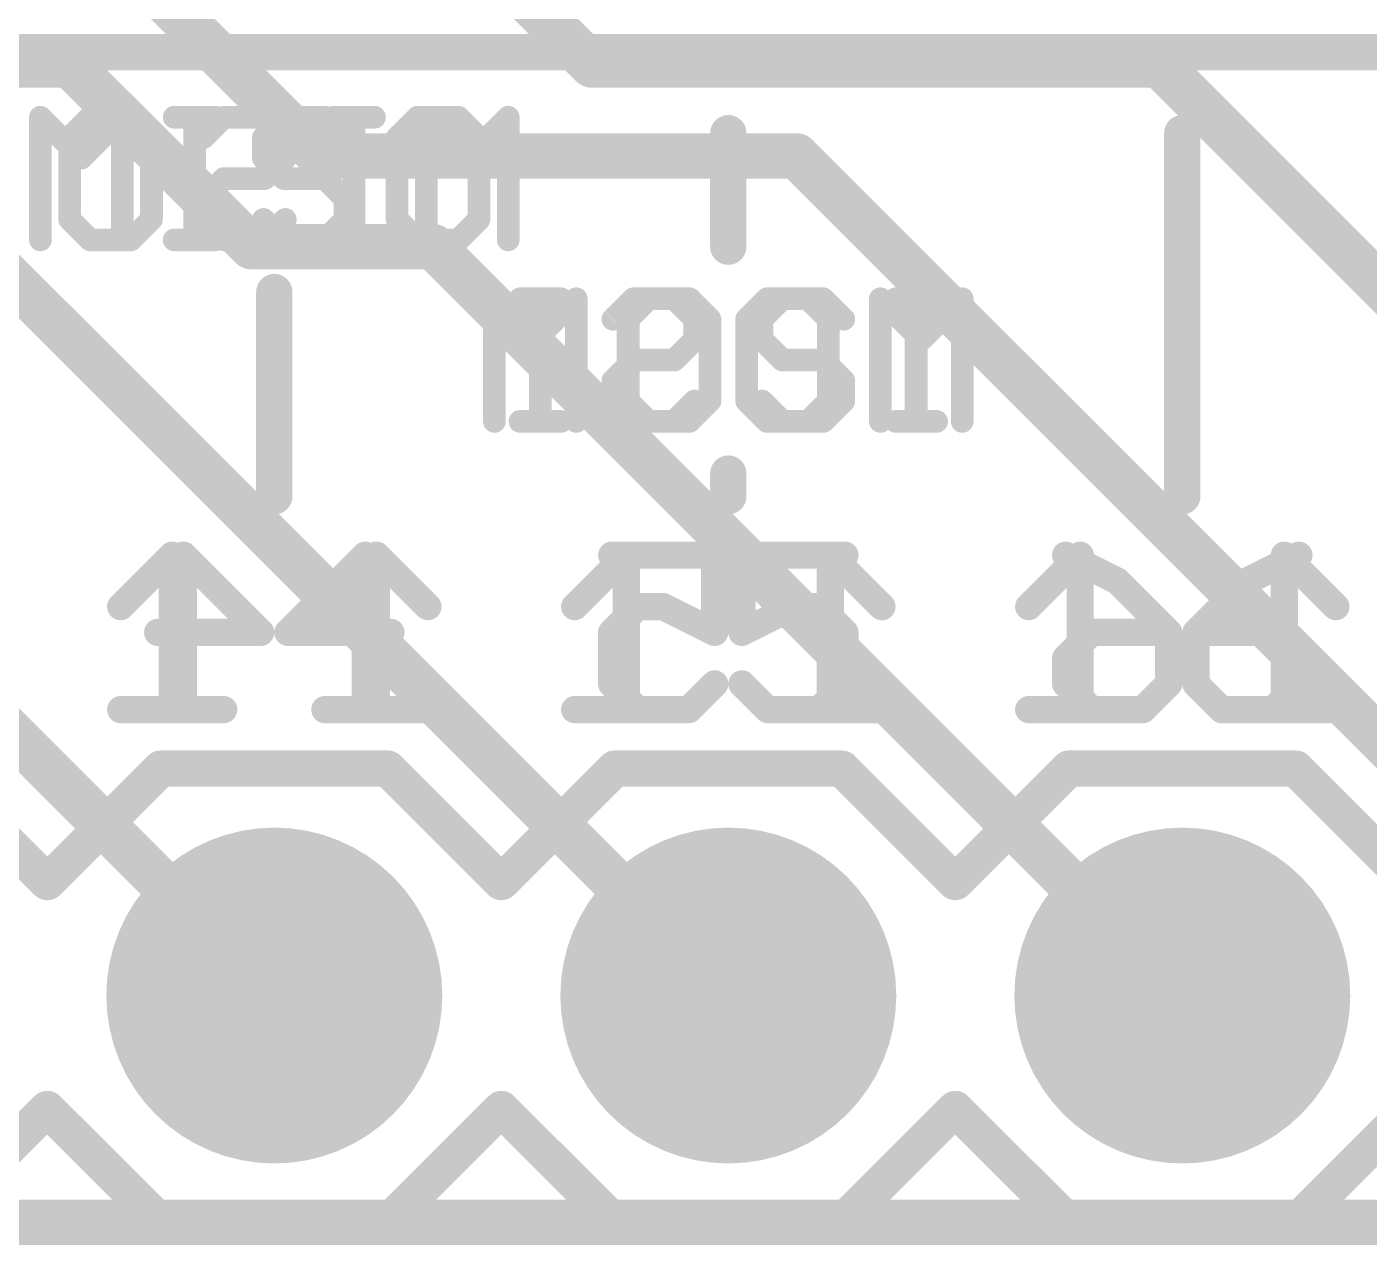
# Model space of a CAD drawing. Extents: x -38 to 87, y -12 to 48.
# Drawn here: x 49.42 to 56.93, y -0.13 to 6.69 of the extents above; entities that cross this region are included whole.
import ezdxf

# ---------------------------------------------------------------- set-up
doc = ezdxf.new("R2010")
doc.units = 0
for name, color, linetype in [('1', 12, 'CONTINUOUS'), ('16', 132, 'CONTINUOUS'), ('17', 110, 'CONTINUOUS'), ('20', 53, 'CONTINUOUS'), ('21', 41, 'CONTINUOUS'), ('22', 40, 'CONTINUOUS'), ('51', 53, 'CONTINUOUS')]:
    doc.layers.add(name, color=color, linetype=linetype)

# ---------------------------------------------------------------- blocks, each defined once
blk = doc.blocks.new('RECT')
blk.add_solid([(-0.5, -0.5), (0.5, -0.5), (-0.5, 0.5), (0.5, 0.5)])
blk = doc.blocks.new('ROUNDP')
at = {"const_width": 0.5}
blk.add_lwpolyline([(0, -0.25, 1), (0, 0.25, 1), (0, -0.25)], format="xyb", dxfattribs=at)

msp = doc.modelspace()

# ---------------------------------------------------------------- linework, layer by layer
at = {"layer": '1', "const_width": 0.254}
for points in [[(51.435, 7.62), (52.578, 6.477)], [(50.165, 6.858), (51.054, 5.969)], [(42.418, 6.477), (49.657, 6.477)], [(49.657, 6.477), (50.673, 5.461)], [(52.578, 6.477), (55.753, 6.477)], [(55.753, 6.477), (60.96, 1.27)], [(51.054, 5.969), (53.721, 5.969)], [(53.721, 5.969), (58.42, 1.27)], [(46.609, 5.461), (50.8, 1.27)], [(50.673, 5.461), (51.689, 5.461)], [(51.689, 5.461), (55.88, 1.27)], [(49.276, 5.334), (49.784, 4.826)], [(49.784, 4.826), (53.34, 1.27)], [(0, 0), (68.58, 0)]]:
    msp.add_lwpolyline(points, dxfattribs=at)
at = {"layer": '1', "const_width": 0.127}
for points in [[(49.7019, 6.5219, 1), (49.6121, 6.4321)], [(49.657, 6.4135, 1), (49.657, 6.5405)], [(52.578, 6.5405, 1), (52.578, 6.4135)], [(52.5331, 6.4321, 1), (52.6229, 6.5219)], [(55.7979, 6.5219, 1), (55.7081, 6.4321)], [(55.753, 6.4135, 1), (55.753, 6.5405)], [(51.054, 6.0325, 1), (51.054, 5.9055)], [(53.7659, 6.0139, 1), (53.6761, 5.9241)], [(53.721, 5.9055, 1), (53.721, 6.0325)], [(51.0091, 5.9241, 1), (51.0989, 6.0139)], [(50.673, 5.5245, 1), (50.673, 5.3975)], [(50.6281, 5.4161, 1), (50.7179, 5.5059)], [(51.7339, 5.5059, 1), (51.6441, 5.4161)], [(51.689, 5.3975, 1), (51.689, 5.5245)], [(49.8289, 4.8709, 1), (49.7391, 4.7811)], [(49.7391, 4.7811, 1), (49.8289, 4.8709)], [(50.7551, 1.2251, 1), (50.8449, 1.3149)], [(53.2951, 1.2251, 1), (53.3849, 1.3149)], [(55.8351, 1.2251, 1), (55.9249, 1.3149)]]:
    msp.add_lwpolyline(points, format="xyb", dxfattribs=at)
at = {"layer": '16', "const_width": 0.254}
msp.add_lwpolyline([(0, 0), (68.58, 0)], dxfattribs=at)
at = {"layer": '20', "const_width": 0.2032}
msp.add_lwpolyline([(6.35, 0), (62.23, 0)], dxfattribs=at)
at = {"layer": '21'}
for points, const_width in [([(62.74, 6.55), (5.84, 6.55)], 0.2032), ([(49.4914, 5.4991), (49.4914, 6.1855)], 0.127), ([(49.4914, 6.1855), (49.7202, 5.9567)], 0.127), ([(49.7202, 5.9567), (49.949, 6.1855)], 0.127), ([(49.949, 6.1855), (49.949, 5.4991)], 0.127), ([(50.2398, 6.1855), (50.4686, 6.1855)], 0.127), ([(50.3542, 5.4991), (50.3542, 6.1855)], 0.127), ([(50.8532, 6.1855), (50.7388, 6.0711)], 0.127), ([(51.082, 6.1855), (50.8532, 6.1855)], 0.127), ([(51.1964, 6.0711), (51.082, 6.1855)], 0.127), ([(51.6016, 6.1855), (51.4872, 6.0711)], 0.127), ([(51.8304, 6.1855), (51.6016, 6.1855)], 0.127), ([(51.9448, 6.0711), (51.8304, 6.1855)], 0.127), ([(53.34, 5.461), (53.34, 6.096)], 0.2032), ([(55.88, 4.064), (55.88, 6.096)], 0.2032), ([(50.7388, 6.0711), (50.7388, 5.9567)], 0.127), ([(51.4872, 6.0711), (51.4872, 5.6135)], 0.127), ([(51.9448, 5.6135), (51.9448, 6.0711)], 0.127), ([(50.7388, 5.9567), (50.8532, 5.8423)], 0.127), ([(50.8532, 5.8423), (51.082, 5.8423)], 0.127), ([(51.082, 5.8423), (51.1964, 5.7279)], 0.127), ([(51.1964, 5.7279), (51.1964, 5.6135)], 0.127), ([(50.8532, 5.4991), (50.7388, 5.6135)], 0.127), ([(51.1964, 5.6135), (51.082, 5.4991)], 0.127), ([(51.4872, 5.6135), (51.6016, 5.4991)], 0.127), ([(51.8304, 5.4991), (51.9448, 5.6135)], 0.127), ([(50.2398, 5.4991), (50.4686, 5.4991)], 0.127), ([(51.082, 5.4991), (50.8532, 5.4991)], 0.127), ([(51.6016, 5.4991), (51.8304, 5.4991)], 0.127), ([(50.8, 4.064), (50.8, 5.207)], 0.2032), ([(52.0314, 4.4831), (52.0314, 5.1695)], 0.127), ([(52.0314, 5.1695), (52.2602, 4.9407)], 0.127), ([(52.2602, 4.9407), (52.489, 5.1695)], 0.127), ([(52.489, 5.1695), (52.489, 4.4831)], 0.127), ([(52.8942, 5.1695), (52.7798, 5.0551)], 0.127), ([(53.123, 5.1695), (52.8942, 5.1695)], 0.127), ([(53.2374, 5.0551), (53.123, 5.1695)], 0.127), ([(53.6426, 5.1695), (53.5282, 5.0551)], 0.127), ([(53.8714, 5.1695), (53.6426, 5.1695)], 0.127), ([(53.9858, 5.0551), (53.8714, 5.1695)], 0.127), ([(54.2767, 5.1695), (54.5054, 5.1695)], 0.127), ([(54.391, 4.4831), (54.391, 5.1695)], 0.127), ([(52.7798, 5.0551), (52.7798, 4.5975)], 0.127), ([(53.2374, 4.5975), (53.2374, 5.0551)], 0.127), ([(53.5282, 5.0551), (53.5282, 4.9407)], 0.127), ([(53.5282, 4.9407), (53.6426, 4.8263)], 0.127), ([(53.6426, 4.8263), (53.8714, 4.8263)], 0.127), ([(53.8714, 4.8263), (53.9858, 4.7119)], 0.127), ([(53.9858, 4.7119), (53.9858, 4.5975)], 0.127), ([(52.7798, 4.5975), (52.8942, 4.4831)], 0.127), ([(53.123, 4.4831), (53.2374, 4.5975)], 0.127), ([(53.6426, 4.4831), (53.5282, 4.5975)], 0.127), ([(53.9858, 4.5975), (53.8714, 4.4831)], 0.127), ([(52.8942, 4.4831), (53.123, 4.4831)], 0.127), ([(53.8714, 4.4831), (53.6426, 4.4831)], 0.127), ([(54.2767, 4.4831), (54.5054, 4.4831)], 0.127), ([(53.34, 4.064), (53.34, 4.191)], 0.2032), ([(49.9407, 3.4464), (50.2288, 3.7345)], 0.1524), ([(50.2288, 3.7345), (50.2288, 2.8702)], 0.1524), ([(51.3084, 3.7345), (50.8762, 3.3024)], 0.1524), ([(51.3084, 2.8702), (51.3084, 3.7345)], 0.1524), ([(52.4807, 3.4464), (52.7688, 3.7345)], 0.1524), ([(52.7688, 3.7345), (52.7688, 2.8702)], 0.1524), ([(53.9924, 3.7345), (53.4162, 3.7345)], 0.1524), ([(53.4162, 3.7345), (53.4162, 3.3024)], 0.1524), ([(55.0207, 3.4464), (55.3088, 3.7345)], 0.1524), ([(55.3088, 3.7345), (55.3088, 2.8702)], 0.1524), ([(56.5324, 3.7345), (56.2443, 3.5905)], 0.1524), ([(56.2443, 3.5905), (55.9562, 3.3024)], 0.1524), ([(53.4162, 3.3024), (53.7043, 3.4464)], 0.1524), ([(53.7043, 3.4464), (53.8484, 3.4464)], 0.1524), ([(53.8484, 3.4464), (53.9924, 3.3024)], 0.1524), ([(50.8762, 3.3024), (51.4524, 3.3024)], 0.1524), ([(53.9924, 3.3024), (53.9924, 3.0143)], 0.1524), ([(55.9562, 3.3024), (55.9562, 3.0143)], 0.1524), ([(56.3884, 3.3024), (55.9562, 3.3024)], 0.1524), ([(56.5324, 3.1583), (56.3884, 3.3024)], 0.1524), ([(56.5324, 3.0143), (56.5324, 3.1583)], 0.1524), ([(53.5603, 2.8702), (53.4162, 3.0143)], 0.1524), ([(53.9924, 3.0143), (53.8484, 2.8702)], 0.1524), ([(55.9562, 3.0143), (56.1003, 2.8702)], 0.1524), ([(56.3884, 2.8702), (56.5324, 3.0143)], 0.1524), ([(49.9407, 2.8702), (50.5169, 2.8702)], 0.1524), ([(52.4807, 2.8702), (53.0569, 2.8702)], 0.1524), ([(53.8484, 2.8702), (53.5603, 2.8702)], 0.1524), ([(55.0207, 2.8702), (55.5969, 2.8702)], 0.1524), ([(56.1003, 2.8702), (56.3884, 2.8702)], 0.1524), ([(48.895, 2.54), (49.53, 1.905)], 0.2032), ([(50.165, 2.54), (49.53, 1.905)], 0.2032), ([(50.165, 2.54), (51.435, 2.54)], 0.2032), ([(51.435, 2.54), (52.07, 1.905)], 0.2032), ([(52.705, 2.54), (52.07, 1.905)], 0.2032), ([(52.705, 2.54), (53.975, 2.54)], 0.2032), ([(53.975, 2.54), (54.61, 1.905)], 0.2032), ([(55.245, 2.54), (54.61, 1.905)], 0.2032), ([(55.245, 2.54), (56.515, 2.54)], 0.2032), ([(56.515, 2.54), (57.15, 1.905)], 0.2032), ([(49.53, 0.635), (48.895, 0)], 0.2032), ([(49.53, 0.635), (50.165, 0)], 0.2032), ([(52.07, 0.635), (51.435, 0)], 0.2032), ([(52.07, 0.635), (52.705, 0)], 0.2032), ([(54.61, 0.635), (53.975, 0)], 0.2032), ([(54.61, 0.635), (55.245, 0)], 0.2032), ([(57.15, 0.635), (56.515, 0)], 0.2032), ([(51.435, 0), (50.165, 0)], 0.2032), ([(53.975, 0), (52.705, 0)], 0.2032), ([(56.515, 0), (55.245, 0)], 0.2032)]:
    msp.add_lwpolyline(points, dxfattribs=dict(at, const_width=const_width))
for points, const_width in [([(49.5232, 6.1855, 1), (49.4597, 6.1855)], 0.0635), ([(49.5139, 6.2079, 1), (49.469, 6.163)], 0.0635), ([(49.9807, 6.1855, 1), (49.9172, 6.1855)], 0.0635), ([(49.9714, 6.163, 1), (49.9265, 6.2079)], 0.0635), ([(50.2398, 6.2172, 1), (50.2398, 6.1537)], 0.0635), ([(50.386, 6.1855, 1), (50.3225, 6.1855)], 0.0635), ([(50.4686, 6.1537, 1), (50.4686, 6.2172)], 0.0635), ([(50.8532, 6.2172, 1), (50.8532, 6.1537)], 0.0635), ([(50.8756, 6.163, 1), (50.8307, 6.2079)], 0.0635), ([(51.1044, 6.2079, 1), (51.0595, 6.163)], 0.0635), ([(51.082, 6.1537, 1), (51.082, 6.2172)], 0.0635), ([(51.6016, 6.2172, 1), (51.6016, 6.1537)], 0.0635), ([(51.624, 6.163, 1), (51.5791, 6.2079)], 0.0635), ([(51.8528, 6.2079, 1), (51.8079, 6.163)], 0.0635), ([(51.8304, 6.1537, 1), (51.8304, 6.2172)], 0.0635), ([(53.3908, 6.096, 1), (53.2892, 6.096)], 0.1016), ([(55.9308, 6.096, 1), (55.8292, 6.096)], 0.1016), ([(50.7705, 6.0711, 1), (50.707, 6.0711)], 0.0635), ([(50.7163, 6.0935, 1), (50.7612, 6.0486)], 0.0635), ([(51.1739, 6.0486, 1), (51.2188, 6.0935)], 0.0635), ([(51.5189, 6.0711, 1), (51.4554, 6.0711)], 0.0635), ([(51.4647, 6.0935, 1), (51.5096, 6.0486)], 0.0635), ([(51.9765, 6.0711, 1), (51.913, 6.0711)], 0.0635), ([(51.9223, 6.0486, 1), (51.9672, 6.0935)], 0.0635), ([(49.6977, 5.9791, 1), (49.7427, 5.9342)], 0.0635), ([(49.6977, 5.9342, 1), (49.7427, 5.9791)], 0.0635), ([(50.7612, 5.9791, 1), (50.7163, 5.9342)], 0.0635), ([(50.707, 5.9567, 1), (50.7705, 5.9567)], 0.0635), ([(50.8532, 5.874, 1), (50.8532, 5.8105)], 0.0635), ([(50.8307, 5.8198, 1), (50.8756, 5.8647)], 0.0635), ([(51.1044, 5.8647, 1), (51.0595, 5.8198)], 0.0635), ([(51.082, 5.8105, 1), (51.082, 5.874)], 0.0635), ([(51.2281, 5.7279, 1), (51.1646, 5.7279)], 0.0635), ([(51.1739, 5.7054, 1), (51.2188, 5.7503)], 0.0635), ([(50.7612, 5.6359, 1), (50.7163, 5.591)], 0.0635), ([(51.1646, 5.6135, 1), (51.2281, 5.6135)], 0.0635), ([(51.2188, 5.591, 1), (51.1739, 5.6359)], 0.0635), ([(51.4554, 5.6135, 1), (51.5189, 5.6135)], 0.0635), ([(51.5096, 5.6359, 1), (51.4647, 5.591)], 0.0635), ([(51.913, 5.6135, 1), (51.9765, 5.6135)], 0.0635), ([(51.9672, 5.591, 1), (51.9223, 5.6359)], 0.0635), ([(50.2398, 5.5309, 1), (50.2398, 5.4674)], 0.0635), ([(50.4686, 5.4674, 1), (50.4686, 5.5309)], 0.0635), ([(50.8532, 5.5309, 1), (50.8532, 5.4674)], 0.0635), ([(51.082, 5.4674, 1), (51.082, 5.5309)], 0.0635), ([(51.6016, 5.5309, 1), (51.6016, 5.4674)], 0.0635), ([(51.8304, 5.4674, 1), (51.8304, 5.5309)], 0.0635), ([(49.4597, 5.4991, 1), (49.5232, 5.4991)], 0.0635), ([(49.9172, 5.4991, 1), (49.9807, 5.4991)], 0.0635), ([(50.3225, 5.4991, 1), (50.386, 5.4991)], 0.0635), ([(50.8307, 5.4766, 1), (50.8756, 5.5216)], 0.0635), ([(51.0595, 5.5216, 1), (51.1044, 5.4766)], 0.0635), ([(51.5791, 5.4766, 1), (51.624, 5.5216)], 0.0635), ([(51.8079, 5.5216, 1), (51.8528, 5.4766)], 0.0635), ([(53.2892, 5.461, 1), (53.3908, 5.461)], 0.1016), ([(50.8508, 5.207, 1), (50.7492, 5.207)], 0.1016), ([(52.0632, 5.1695, 1), (51.9997, 5.1695)], 0.0635), ([(52.0539, 5.1919, 1), (52.009, 5.147)], 0.0635), ([(52.5207, 5.1695, 1), (52.4572, 5.1695)], 0.0635), ([(52.5114, 5.147, 1), (52.4665, 5.1919)], 0.0635), ([(52.8942, 5.2012, 1), (52.8942, 5.1377)], 0.0635), ([(52.9167, 5.147, 1), (52.8718, 5.1919)], 0.0635), ([(53.1455, 5.1919, 1), (53.1006, 5.147)], 0.0635), ([(53.123, 5.1377, 1), (53.123, 5.2012)], 0.0635), ([(53.6426, 5.2012, 1), (53.6426, 5.1377)], 0.0635), ([(53.6651, 5.147, 1), (53.6202, 5.1919)], 0.0635), ([(53.8939, 5.1919, 1), (53.849, 5.147)], 0.0635), ([(53.8714, 5.1377, 1), (53.8714, 5.2012)], 0.0635), ([(54.2767, 5.2012, 1), (54.2767, 5.1377)], 0.0635), ([(54.4228, 5.1695, 1), (54.3593, 5.1695)], 0.0635), ([(54.5054, 5.1377, 1), (54.5054, 5.2012)], 0.0635), ([(52.8116, 5.0551, 1), (52.7481, 5.0551)], 0.0635), ([(52.7574, 5.0775, 1), (52.8023, 5.0326)], 0.0635), ([(53.2692, 5.0551, 1), (53.2057, 5.0551)], 0.0635), ([(53.215, 5.0326, 1), (53.2599, 5.0775)], 0.0635), ([(53.56, 5.0551, 1), (53.4965, 5.0551)], 0.0635), ([(53.5058, 5.0775, 1), (53.5507, 5.0326)], 0.0635), ([(53.9634, 5.0326, 1), (54.0083, 5.0775)], 0.0635), ([(52.2377, 4.9631, 1), (52.2827, 4.9182)], 0.0635), ([(52.2377, 4.9182, 1), (52.2827, 4.9631)], 0.0635), ([(53.4965, 4.9407, 1), (53.56, 4.9407)], 0.0635), ([(53.5507, 4.9631, 1), (53.5058, 4.9182)], 0.0635), ([(53.6426, 4.858, 1), (53.6426, 4.7945)], 0.0635), ([(53.8939, 4.8487, 1), (53.849, 4.8038)], 0.0635), ([(53.8714, 4.7945, 1), (53.8714, 4.858)], 0.0635), ([(53.6202, 4.8038, 1), (53.6651, 4.8487)], 0.0635), ([(54.0176, 4.7119, 1), (53.9541, 4.7119)], 0.0635), ([(53.9634, 4.6894, 1), (54.0083, 4.7343)], 0.0635), ([(52.8023, 4.6199, 1), (52.7574, 4.575)], 0.0635), ([(53.2599, 4.575, 1), (53.215, 4.6199)], 0.0635), ([(53.5507, 4.6199, 1), (53.5058, 4.575)], 0.0635), ([(54.0083, 4.575, 1), (53.9634, 4.6199)], 0.0635), ([(52.7481, 4.5975, 1), (52.8116, 4.5975)], 0.0635), ([(53.2057, 4.5975, 1), (53.2692, 4.5975)], 0.0635), ([(53.9541, 4.5975, 1), (54.0176, 4.5975)], 0.0635), ([(51.9997, 4.4831, 1), (52.0632, 4.4831)], 0.0635), ([(52.4572, 4.4831, 1), (52.5207, 4.4831)], 0.0635), ([(52.8942, 4.5149, 1), (52.8942, 4.4514)], 0.0635), ([(52.8718, 4.4606, 1), (52.9167, 4.5056)], 0.0635), ([(53.1006, 4.5056, 1), (53.1455, 4.4606)], 0.0635), ([(53.123, 4.4514, 1), (53.123, 4.5149)], 0.0635), ([(53.6426, 4.5149, 1), (53.6426, 4.4514)], 0.0635), ([(53.6202, 4.4606, 1), (53.6651, 4.5056)], 0.0635), ([(53.849, 4.5056, 1), (53.8939, 4.4606)], 0.0635), ([(53.8714, 4.4514, 1), (53.8714, 4.5149)], 0.0635), ([(54.2767, 4.5149, 1), (54.2767, 4.4514)], 0.0635), ([(54.3593, 4.4831, 1), (54.4228, 4.4831)], 0.0635), ([(54.5054, 4.4514, 1), (54.5054, 4.5149)], 0.0635), ([(53.3908, 4.191, 1), (53.2892, 4.191)], 0.1016), ([(50.7492, 4.064, 1), (50.8508, 4.064)], 0.1016), ([(53.2892, 4.064, 1), (53.3908, 4.064)], 0.1016), ([(55.8292, 4.064, 1), (55.9308, 4.064)], 0.1016), ([(50.2669, 3.7345, 1), (50.1907, 3.7345)], 0.0762), ([(50.2557, 3.7076, 1), (50.2019, 3.7615)], 0.0762), ([(51.3465, 3.7345, 1), (51.2703, 3.7345)], 0.0762), ([(51.3353, 3.7076, 1), (51.2814, 3.7615)], 0.0762), ([(52.8069, 3.7345, 1), (52.7307, 3.7345)], 0.0762), ([(52.7957, 3.7076, 1), (52.7419, 3.7615)], 0.0762), ([(53.4162, 3.7726, 1), (53.4162, 3.6964)], 0.0762), ([(53.4543, 3.7345, 1), (53.3781, 3.7345)], 0.0762), ([(53.9924, 3.6964, 1), (53.9924, 3.7726)], 0.0762), ([(55.3469, 3.7345, 1), (55.2707, 3.7345)], 0.0762), ([(55.3357, 3.7076, 1), (55.2819, 3.7615)], 0.0762), ([(56.5495, 3.7005, 1), (56.5154, 3.7686)], 0.0762), ([(56.2273, 3.6246, 1), (56.2614, 3.5564)], 0.0762), ([(56.2713, 3.5635, 1), (56.2174, 3.6174)], 0.0762), ([(49.9137, 3.4734, 1), (49.9676, 3.4195)], 0.0762), ([(52.4537, 3.4734, 1), (52.5076, 3.4195)], 0.0762), ([(53.7043, 3.4845, 1), (53.7043, 3.4083)], 0.0762), ([(53.7214, 3.4123, 1), (53.6873, 3.4805)], 0.0762), ([(53.8753, 3.4734, 1), (53.8214, 3.4195)], 0.0762), ([(53.8484, 3.4083, 1), (53.8484, 3.4845)], 0.0762), ([(54.9937, 3.4734, 1), (55.0476, 3.4195)], 0.0762), ([(50.8762, 3.3405, 1), (50.8762, 3.2643)], 0.0762), ([(50.8493, 3.3293, 1), (50.9031, 3.2754)], 0.0762), ([(51.4524, 3.2643, 1), (51.4524, 3.3405)], 0.0762), ([(53.3992, 3.3364, 1), (53.4332, 3.2683)], 0.0762), ([(53.3781, 3.3024, 1), (53.4543, 3.3024)], 0.0762), ([(54.0305, 3.3024, 1), (53.9543, 3.3024)], 0.0762), ([(53.9655, 3.2754, 1), (54.0194, 3.3293)], 0.0762), ([(55.9943, 3.3024, 1), (55.9181, 3.3024)], 0.0762), ([(55.9562, 3.3405, 1), (55.9562, 3.2643)], 0.0762), ([(55.9293, 3.3293, 1), (55.9831, 3.2754)], 0.0762), ([(56.4153, 3.3293, 1), (56.3614, 3.2754)], 0.0762), ([(56.3884, 3.2643, 1), (56.3884, 3.3405)], 0.0762), ([(56.5705, 3.1583, 1), (56.4943, 3.1583)], 0.0762), ([(56.5055, 3.1314, 1), (56.5594, 3.1853)], 0.0762), ([(53.4431, 3.0412, 1), (53.3893, 2.9873)], 0.0762), ([(54.0194, 2.9873, 1), (53.9655, 3.0412)], 0.0762), ([(55.9831, 3.0412, 1), (55.9293, 2.9873)], 0.0762), ([(56.5594, 2.9873, 1), (56.5055, 3.0412)], 0.0762), ([(53.9543, 3.0143, 1), (54.0305, 3.0143)], 0.0762), ([(55.9181, 3.0143, 1), (55.9943, 3.0143)], 0.0762), ([(56.4943, 3.0143, 1), (56.5705, 3.0143)], 0.0762), ([(49.9407, 2.9083, 1), (49.9407, 2.8321)], 0.0762), ([(50.5169, 2.8321, 1), (50.5169, 2.9083)], 0.0762), ([(52.4807, 2.9083, 1), (52.4807, 2.8321)], 0.0762), ([(53.0569, 2.8321, 1), (53.0569, 2.9083)], 0.0762), ([(53.5603, 2.9083, 1), (53.5603, 2.8321)], 0.0762), ([(53.5333, 2.8433, 1), (53.5872, 2.8971)], 0.0762), ([(53.8214, 2.8971, 1), (53.8753, 2.8433)], 0.0762), ([(53.8484, 2.8321, 1), (53.8484, 2.9083)], 0.0762), ([(55.0207, 2.9083, 1), (55.0207, 2.8321)], 0.0762), ([(55.5969, 2.8321, 1), (55.5969, 2.9083)], 0.0762), ([(56.1003, 2.9083, 1), (56.1003, 2.8321)], 0.0762), ([(56.0733, 2.8433, 1), (56.1272, 2.8971)], 0.0762), ([(56.3614, 2.8971, 1), (56.4153, 2.8433)], 0.0762), ([(56.3884, 2.8321, 1), (56.3884, 2.9083)], 0.0762), ([(50.1907, 2.8702, 1), (50.2669, 2.8702)], 0.0762), ([(51.2703, 2.8702, 1), (51.3465, 2.8702)], 0.0762), ([(52.7307, 2.8702, 1), (52.8069, 2.8702)], 0.0762), ([(55.2707, 2.8702, 1), (55.3469, 2.8702)], 0.0762), ([(50.165, 2.5908, 1), (50.165, 2.4892)], 0.1016), ([(50.2009, 2.5041, 1), (50.1291, 2.5759)], 0.1016), ([(51.4709, 2.5759, 1), (51.3991, 2.5041)], 0.1016), ([(51.435, 2.4892, 1), (51.435, 2.5908)], 0.1016), ([(52.705, 2.5908, 1), (52.705, 2.4892)], 0.1016), ([(52.7409, 2.5041, 1), (52.6691, 2.5759)], 0.1016), ([(54.0109, 2.5759, 1), (53.9391, 2.5041)], 0.1016), ([(53.975, 2.4892, 1), (53.975, 2.5908)], 0.1016), ([(55.245, 2.5908, 1), (55.245, 2.4892)], 0.1016), ([(55.2809, 2.5041, 1), (55.2091, 2.5759)], 0.1016), ([(56.5509, 2.5759, 1), (56.4791, 2.5041)], 0.1016), ([(56.515, 2.4892, 1), (56.515, 2.5908)], 0.1016), ([(49.4941, 1.9409, 1), (49.5659, 1.8691)], 0.1016), ([(49.4941, 1.8691, 1), (49.5659, 1.9409)], 0.1016), ([(52.0341, 1.9409, 1), (52.1059, 1.8691)], 0.1016), ([(52.0341, 1.8691, 1), (52.1059, 1.9409)], 0.1016), ([(54.5741, 1.9409, 1), (54.6459, 1.8691)], 0.1016), ([(54.5741, 1.8691, 1), (54.6459, 1.9409)], 0.1016), ([(49.5659, 0.6709, 1), (49.4941, 0.5991)], 0.1016), ([(49.5659, 0.5991, 1), (49.4941, 0.6709)], 0.1016), ([(52.1059, 0.6709, 1), (52.0341, 0.5991)], 0.1016), ([(52.1059, 0.5991, 1), (52.0341, 0.6709)], 0.1016), ([(54.6459, 0.6709, 1), (54.5741, 0.5991)], 0.1016), ([(54.6459, 0.5991, 1), (54.5741, 0.6709)], 0.1016), ([(50.165, 0.0508, 1), (50.165, -0.0508)], 0.1016), ([(50.1291, -0.0359, 1), (50.2009, 0.0359)], 0.1016), ([(51.3991, 0.0359, 1), (51.4709, -0.0359)], 0.1016), ([(51.435, -0.0508, 1), (51.435, 0.0508)], 0.1016), ([(52.705, 0.0508, 1), (52.705, -0.0508)], 0.1016), ([(52.6691, -0.0359, 1), (52.7409, 0.0359)], 0.1016), ([(53.9391, 0.0359, 1), (54.0109, -0.0359)], 0.1016), ([(53.975, -0.0508, 1), (53.975, 0.0508)], 0.1016), ([(55.245, 0.0508, 1), (55.245, -0.0508)], 0.1016), ([(55.2091, -0.0359, 1), (55.2809, 0.0359)], 0.1016), ([(56.4791, 0.0359, 1), (56.5509, -0.0359)], 0.1016), ([(56.515, -0.0508, 1), (56.515, 0.0508)], 0.1016)]:
    msp.add_lwpolyline(points, format="xyb", dxfattribs=dict(at, const_width=const_width))
at = {"layer": '22'}
for points, const_width in [([(49.6552, 6.0711), (49.7696, 6.1855)], 0.127), ([(49.7696, 6.1855), (49.9984, 6.1855)], 0.127), ([(49.9984, 6.1855), (50.1128, 6.0711)], 0.127), ([(50.4036, 6.0711), (50.518, 6.1855)], 0.127), ([(50.518, 6.1855), (50.7468, 6.1855)], 0.127), ([(50.7468, 6.1855), (50.8612, 6.0711)], 0.127), ([(51.3602, 6.1855), (51.1314, 6.1855)], 0.127), ([(51.2458, 5.4991), (51.2458, 6.1855)], 0.127), ([(51.8798, 5.9567), (51.651, 6.1855)], 0.127), ([(51.651, 6.1855), (51.651, 5.4991)], 0.127), ([(52.1086, 6.1855), (51.8798, 5.9567)], 0.127), ([(52.1086, 5.4991), (52.1086, 6.1855)], 0.127), ([(53.34, 5.461), (53.34, 6.096)], 0.2032), ([(55.88, 4.064), (55.88, 6.096)], 0.2032), ([(49.6552, 5.6135), (49.6552, 6.0711)], 0.127), ([(50.1128, 6.0711), (50.1128, 5.6135)], 0.127), ([(50.8612, 6.0711), (50.8612, 5.9567)], 0.127), ([(50.8612, 5.9567), (50.7468, 5.8423)], 0.127), ([(50.518, 5.8423), (50.4036, 5.7279)], 0.127), ([(50.7468, 5.8423), (50.518, 5.8423)], 0.127), ([(50.4036, 5.7279), (50.4036, 5.6135)], 0.127), ([(49.7696, 5.4991), (49.6552, 5.6135)], 0.127), ([(50.1128, 5.6135), (49.9984, 5.4991)], 0.127), ([(50.4036, 5.6135), (50.518, 5.4991)], 0.127), ([(50.7468, 5.4991), (50.8612, 5.6135)], 0.127), ([(49.9984, 5.4991), (49.7696, 5.4991)], 0.127), ([(50.518, 5.4991), (50.7468, 5.4991)], 0.127), ([(51.3602, 5.4991), (51.1314, 5.4991)], 0.127), ([(50.8, 4.064), (50.8, 5.207)], 0.2032), ([(52.4033, 5.1695), (52.1746, 5.1695)], 0.127), ([(52.2889, 4.4831), (52.2889, 5.1695)], 0.127), ([(52.6942, 5.0551), (52.8086, 5.1695)], 0.127), ([(52.8086, 5.1695), (53.0374, 5.1695)], 0.127), ([(53.0374, 5.1695), (53.1518, 5.0551)], 0.127), ([(53.4426, 5.0551), (53.557, 5.1695)], 0.127), ([(53.557, 5.1695), (53.7858, 5.1695)], 0.127), ([(53.7858, 5.1695), (53.9002, 5.0551)], 0.127), ([(54.4198, 4.9407), (54.191, 5.1695)], 0.127), ([(54.191, 5.1695), (54.191, 4.4831)], 0.127), ([(54.6486, 5.1695), (54.4198, 4.9407)], 0.127), ([(54.6486, 4.4831), (54.6486, 5.1695)], 0.127), ([(53.1518, 5.0551), (53.1518, 4.9407)], 0.127), ([(53.4426, 4.5975), (53.4426, 5.0551)], 0.127), ([(53.9002, 5.0551), (53.9002, 4.5975)], 0.127), ([(53.1518, 4.9407), (53.0374, 4.8263)], 0.127), ([(52.8086, 4.8263), (52.6942, 4.7119)], 0.127), ([(53.0374, 4.8263), (52.8086, 4.8263)], 0.127), ([(52.6942, 4.7119), (52.6942, 4.5975)], 0.127), ([(52.6942, 4.5975), (52.8086, 4.4831)], 0.127), ([(53.0374, 4.4831), (53.1518, 4.5975)], 0.127), ([(53.557, 4.4831), (53.4426, 4.5975)], 0.127), ([(53.9002, 4.5975), (53.7858, 4.4831)], 0.127), ([(52.4033, 4.4831), (52.1746, 4.4831)], 0.127), ([(52.8086, 4.4831), (53.0374, 4.4831)], 0.127), ([(53.7858, 4.4831), (53.557, 4.4831)], 0.127), ([(53.34, 4.064), (53.34, 4.191)], 0.2032), ([(50.2916, 2.8702), (50.2916, 3.7345)], 0.1524), ([(50.2916, 3.7345), (50.7238, 3.3024)], 0.1524), ([(51.6593, 3.4464), (51.3712, 3.7345)], 0.1524), ([(51.3712, 3.7345), (51.3712, 2.8702)], 0.1524), ([(52.6876, 3.7345), (53.2638, 3.7345)], 0.1524), ([(53.2638, 3.7345), (53.2638, 3.3024)], 0.1524), ([(54.1993, 3.4464), (53.9112, 3.7345)], 0.1524), ([(53.9112, 3.7345), (53.9112, 2.8702)], 0.1524), ([(55.2276, 3.7345), (55.5157, 3.5905)], 0.1524), ([(56.7393, 3.4464), (56.4512, 3.7345)], 0.1524), ([(56.4512, 3.7345), (56.4512, 2.8702)], 0.1524), ([(55.5157, 3.5905), (55.8038, 3.3024)], 0.1524), ([(52.8316, 3.4464), (52.6876, 3.3024)], 0.1524), ([(52.9757, 3.4464), (52.8316, 3.4464)], 0.1524), ([(53.2638, 3.3024), (52.9757, 3.4464)], 0.1524), ([(50.7238, 3.3024), (50.1476, 3.3024)], 0.1524), ([(52.6876, 3.3024), (52.6876, 3.0143)], 0.1524), ([(55.2276, 3.1583), (55.3716, 3.3024)], 0.1524), ([(55.3716, 3.3024), (55.8038, 3.3024)], 0.1524), ([(55.8038, 3.3024), (55.8038, 3.0143)], 0.1524), ([(55.2276, 3.0143), (55.2276, 3.1583)], 0.1524), ([(52.6876, 3.0143), (52.8316, 2.8702)], 0.1524), ([(53.1197, 2.8702), (53.2638, 3.0143)], 0.1524), ([(55.3716, 2.8702), (55.2276, 3.0143)], 0.1524), ([(55.8038, 3.0143), (55.6597, 2.8702)], 0.1524), ([(51.6593, 2.8702), (51.0831, 2.8702)], 0.1524), ([(52.8316, 2.8702), (53.1197, 2.8702)], 0.1524), ([(54.1993, 2.8702), (53.6231, 2.8702)], 0.1524), ([(55.6597, 2.8702), (55.3716, 2.8702)], 0.1524), ([(56.7393, 2.8702), (56.1631, 2.8702)], 0.1524)]:
    msp.add_lwpolyline(points, dxfattribs=dict(at, const_width=const_width))
for points, const_width in [([(49.7696, 6.2172, 1), (49.7696, 6.1537)], 0.0635), ([(49.7921, 6.163, 1), (49.7472, 6.2079)], 0.0635), ([(50.0209, 6.2079, 1), (49.976, 6.163)], 0.0635), ([(49.9984, 6.1537, 1), (49.9984, 6.2172)], 0.0635), ([(50.518, 6.2172, 1), (50.518, 6.1537)], 0.0635), ([(50.5405, 6.163, 1), (50.4956, 6.2079)], 0.0635), ([(50.7693, 6.2079, 1), (50.7244, 6.163)], 0.0635), ([(50.7468, 6.1537, 1), (50.7468, 6.2172)], 0.0635), ([(51.1314, 6.2172, 1), (51.1314, 6.1537)], 0.0635), ([(51.2775, 6.1855, 1), (51.214, 6.1855)], 0.0635), ([(51.3602, 6.1537, 1), (51.3602, 6.2172)], 0.0635), ([(51.6828, 6.1855, 1), (51.6193, 6.1855)], 0.0635), ([(51.6735, 6.2079, 1), (51.6286, 6.163)], 0.0635), ([(52.1403, 6.1855, 1), (52.0768, 6.1855)], 0.0635), ([(52.131, 6.163, 1), (52.0861, 6.2079)], 0.0635), ([(53.3908, 6.096, 1), (53.2892, 6.096)], 0.1016), ([(55.9308, 6.096, 1), (55.8292, 6.096)], 0.1016), ([(49.687, 6.0711, 1), (49.6235, 6.0711)], 0.0635), ([(49.6328, 6.0935, 1), (49.6777, 6.0486)], 0.0635), ([(50.1446, 6.0711, 1), (50.0811, 6.0711)], 0.0635), ([(50.0904, 6.0486, 1), (50.1353, 6.0935)], 0.0635), ([(50.3812, 6.0935, 1), (50.4261, 6.0486)], 0.0635), ([(50.893, 6.0711, 1), (50.8295, 6.0711)], 0.0635), ([(50.8388, 6.0486, 1), (50.8837, 6.0935)], 0.0635), ([(50.8837, 5.9342, 1), (50.8388, 5.9791)], 0.0635), ([(51.8573, 5.9791, 1), (51.9023, 5.9342)], 0.0635), ([(51.8573, 5.9342, 1), (51.9023, 5.9791)], 0.0635), ([(50.8295, 5.9567, 1), (50.893, 5.9567)], 0.0635), ([(50.518, 5.874, 1), (50.518, 5.8105)], 0.0635), ([(50.5405, 5.8198, 1), (50.4956, 5.8647)], 0.0635), ([(50.7244, 5.8647, 1), (50.7693, 5.8198)], 0.0635), ([(50.7468, 5.8105, 1), (50.7468, 5.874)], 0.0635), ([(50.4354, 5.7279, 1), (50.3719, 5.7279)], 0.0635), ([(50.3812, 5.7503, 1), (50.4261, 5.7054)], 0.0635), ([(49.6235, 5.6135, 1), (49.687, 5.6135)], 0.0635), ([(49.6777, 5.6359, 1), (49.6328, 5.591)], 0.0635), ([(50.0811, 5.6135, 1), (50.1446, 5.6135)], 0.0635), ([(50.1353, 5.591, 1), (50.0904, 5.6359)], 0.0635), ([(50.3719, 5.6135, 1), (50.4354, 5.6135)], 0.0635), ([(50.4261, 5.6359, 1), (50.3812, 5.591)], 0.0635), ([(50.8837, 5.591, 1), (50.8388, 5.6359)], 0.0635), ([(49.7696, 5.5309, 1), (49.7696, 5.4674)], 0.0635), ([(49.9984, 5.4674, 1), (49.9984, 5.5309)], 0.0635), ([(50.518, 5.5309, 1), (50.518, 5.4674)], 0.0635), ([(50.7468, 5.4674, 1), (50.7468, 5.5309)], 0.0635), ([(51.1314, 5.5309, 1), (51.1314, 5.4674)], 0.0635), ([(51.3602, 5.4674, 1), (51.3602, 5.5309)], 0.0635), ([(49.7472, 5.4766, 1), (49.7921, 5.5216)], 0.0635), ([(49.976, 5.5216, 1), (50.0209, 5.4766)], 0.0635), ([(50.4956, 5.4766, 1), (50.5405, 5.5216)], 0.0635), ([(50.7244, 5.5216, 1), (50.7693, 5.4766)], 0.0635), ([(51.214, 5.4991, 1), (51.2775, 5.4991)], 0.0635), ([(51.6193, 5.4991, 1), (51.6828, 5.4991)], 0.0635), ([(52.0768, 5.4991, 1), (52.1403, 5.4991)], 0.0635), ([(53.2892, 5.461, 1), (53.3908, 5.461)], 0.1016), ([(50.8508, 5.207, 1), (50.7492, 5.207)], 0.1016), ([(52.1746, 5.2012, 1), (52.1746, 5.1377)], 0.0635), ([(52.3207, 5.1695, 1), (52.2572, 5.1695)], 0.0635), ([(52.4033, 5.1377, 1), (52.4033, 5.2012)], 0.0635), ([(52.8086, 5.2012, 1), (52.8086, 5.1377)], 0.0635), ([(52.831, 5.147, 1), (52.7861, 5.1919)], 0.0635), ([(53.0598, 5.1919, 1), (53.0149, 5.147)], 0.0635), ([(53.0374, 5.1377, 1), (53.0374, 5.2012)], 0.0635), ([(53.557, 5.2012, 1), (53.557, 5.1377)], 0.0635), ([(53.5794, 5.147, 1), (53.5345, 5.1919)], 0.0635), ([(53.8082, 5.1919, 1), (53.7633, 5.147)], 0.0635), ([(53.7858, 5.1377, 1), (53.7858, 5.2012)], 0.0635), ([(54.2228, 5.1695, 1), (54.1593, 5.1695)], 0.0635), ([(54.2135, 5.1919, 1), (54.1686, 5.147)], 0.0635), ([(54.6803, 5.1695, 1), (54.6168, 5.1695)], 0.0635), ([(54.671, 5.147, 1), (54.6261, 5.1919)], 0.0635), ([(52.6717, 5.0775, 1), (52.7166, 5.0326)], 0.0635), ([(53.1835, 5.0551, 1), (53.12, 5.0551)], 0.0635), ([(53.1293, 5.0326, 1), (53.1742, 5.0775)], 0.0635), ([(53.4743, 5.0551, 1), (53.4108, 5.0551)], 0.0635), ([(53.4201, 5.0775, 1), (53.465, 5.0326)], 0.0635), ([(53.9319, 5.0551, 1), (53.8684, 5.0551)], 0.0635), ([(53.8777, 5.0326, 1), (53.9226, 5.0775)], 0.0635), ([(53.12, 4.9407, 1), (53.1835, 4.9407)], 0.0635), ([(53.1742, 4.9182, 1), (53.1293, 4.9631)], 0.0635), ([(54.3973, 4.9631, 1), (54.4423, 4.9182)], 0.0635), ([(54.3973, 4.9182, 1), (54.4423, 4.9631)], 0.0635), ([(52.8086, 4.858, 1), (52.8086, 4.7945)], 0.0635), ([(52.831, 4.8038, 1), (52.7861, 4.8487)], 0.0635), ([(53.0374, 4.7945, 1), (53.0374, 4.858)], 0.0635), ([(53.0149, 4.8487, 1), (53.0598, 4.8038)], 0.0635), ([(52.7259, 4.7119, 1), (52.6624, 4.7119)], 0.0635), ([(52.6717, 4.7343, 1), (52.7166, 4.6894)], 0.0635), ([(52.7166, 4.6199, 1), (52.6717, 4.575)], 0.0635), ([(53.1742, 4.575, 1), (53.1293, 4.6199)], 0.0635), ([(53.465, 4.6199, 1), (53.4201, 4.575)], 0.0635), ([(53.9226, 4.575, 1), (53.8777, 4.6199)], 0.0635), ([(52.6624, 4.5975, 1), (52.7259, 4.5975)], 0.0635), ([(53.4108, 4.5975, 1), (53.4743, 4.5975)], 0.0635), ([(53.8684, 4.5975, 1), (53.9319, 4.5975)], 0.0635), ([(52.1746, 4.5149, 1), (52.1746, 4.4514)], 0.0635), ([(52.2572, 4.4831, 1), (52.3207, 4.4831)], 0.0635), ([(52.4033, 4.4514, 1), (52.4033, 4.5149)], 0.0635), ([(52.8086, 4.5149, 1), (52.8086, 4.4514)], 0.0635), ([(52.7861, 4.4606, 1), (52.831, 4.5056)], 0.0635), ([(53.0149, 4.5056, 1), (53.0598, 4.4606)], 0.0635), ([(53.0374, 4.4514, 1), (53.0374, 4.5149)], 0.0635), ([(53.557, 4.5149, 1), (53.557, 4.4514)], 0.0635), ([(53.5345, 4.4606, 1), (53.5794, 4.5056)], 0.0635), ([(53.7633, 4.5056, 1), (53.8082, 4.4606)], 0.0635), ([(53.7858, 4.4514, 1), (53.7858, 4.5149)], 0.0635), ([(54.1593, 4.4831, 1), (54.2228, 4.4831)], 0.0635), ([(54.6168, 4.4831, 1), (54.6803, 4.4831)], 0.0635), ([(53.3908, 4.191, 1), (53.2892, 4.191)], 0.1016), ([(50.7492, 4.064, 1), (50.8508, 4.064)], 0.1016), ([(53.2892, 4.064, 1), (53.3908, 4.064)], 0.1016), ([(55.8292, 4.064, 1), (55.9308, 4.064)], 0.1016), ([(50.3186, 3.7615, 1), (50.2647, 3.7076)], 0.0762), ([(50.3297, 3.7345, 1), (50.2535, 3.7345)], 0.0762), ([(51.3981, 3.7615, 1), (51.3443, 3.7076)], 0.0762), ([(51.4093, 3.7345, 1), (51.3331, 3.7345)], 0.0762), ([(52.6876, 3.7726, 1), (52.6876, 3.6964)], 0.0762), ([(53.3019, 3.7345, 1), (53.2257, 3.7345)], 0.0762), ([(53.2638, 3.6964, 1), (53.2638, 3.7726)], 0.0762), ([(53.9381, 3.7615, 1), (53.8843, 3.7076)], 0.0762), ([(53.9493, 3.7345, 1), (53.8731, 3.7345)], 0.0762), ([(55.2446, 3.7686, 1), (55.2105, 3.7005)], 0.0762), ([(56.4781, 3.7615, 1), (56.4243, 3.7076)], 0.0762), ([(56.4893, 3.7345, 1), (56.4131, 3.7345)], 0.0762), ([(55.5426, 3.6174, 1), (55.4887, 3.5635)], 0.0762), ([(55.4986, 3.5564, 1), (55.5327, 3.6246)], 0.0762), ([(51.6324, 3.4195, 1), (51.6863, 3.4734)], 0.0762), ([(52.8316, 3.4845, 1), (52.8316, 3.4083)], 0.0762), ([(52.8586, 3.4195, 1), (52.8047, 3.4734)], 0.0762), ([(52.9927, 3.4805, 1), (52.9586, 3.4123)], 0.0762), ([(52.9757, 3.4083, 1), (52.9757, 3.4845)], 0.0762), ([(54.1724, 3.4195, 1), (54.2263, 3.4734)], 0.0762), ([(56.7124, 3.4195, 1), (56.7663, 3.4734)], 0.0762), ([(50.1476, 3.3405, 1), (50.1476, 3.2643)], 0.0762), ([(50.6969, 3.2754, 1), (50.7507, 3.3293)], 0.0762), ([(50.7238, 3.2643, 1), (50.7238, 3.3405)], 0.0762), ([(52.6606, 3.3293, 1), (52.7145, 3.2754)], 0.0762), ([(52.7257, 3.3024, 1), (52.6495, 3.3024)], 0.0762), ([(53.2257, 3.3024, 1), (53.3019, 3.3024)], 0.0762), ([(53.2468, 3.2683, 1), (53.2808, 3.3364)], 0.0762), ([(55.3716, 3.3405, 1), (55.3716, 3.2643)], 0.0762), ([(55.3986, 3.2754, 1), (55.3447, 3.3293)], 0.0762), ([(55.8419, 3.3024, 1), (55.7657, 3.3024)], 0.0762), ([(55.7769, 3.2754, 1), (55.8307, 3.3293)], 0.0762), ([(55.8038, 3.2643, 1), (55.8038, 3.3405)], 0.0762), ([(55.2657, 3.1583, 1), (55.1895, 3.1583)], 0.0762), ([(55.2006, 3.1853, 1), (55.2545, 3.1314)], 0.0762), ([(52.7145, 3.0412, 1), (52.6606, 2.9873)], 0.0762), ([(53.2907, 2.9873, 1), (53.2369, 3.0412)], 0.0762), ([(55.2545, 3.0412, 1), (55.2006, 2.9873)], 0.0762), ([(55.8307, 2.9873, 1), (55.7769, 3.0412)], 0.0762), ([(52.6495, 3.0143, 1), (52.7257, 3.0143)], 0.0762), ([(55.1895, 3.0143, 1), (55.2657, 3.0143)], 0.0762), ([(55.7657, 3.0143, 1), (55.8419, 3.0143)], 0.0762), ([(51.0831, 2.9083, 1), (51.0831, 2.8321)], 0.0762), ([(51.6593, 2.8321, 1), (51.6593, 2.9083)], 0.0762), ([(52.8316, 2.9083, 1), (52.8316, 2.8321)], 0.0762), ([(52.8047, 2.8433, 1), (52.8586, 2.8971)], 0.0762), ([(53.0928, 2.8971, 1), (53.1467, 2.8433)], 0.0762), ([(53.1197, 2.8321, 1), (53.1197, 2.9083)], 0.0762), ([(53.6231, 2.9083, 1), (53.6231, 2.8321)], 0.0762), ([(54.1993, 2.8321, 1), (54.1993, 2.9083)], 0.0762), ([(55.3716, 2.9083, 1), (55.3716, 2.8321)], 0.0762), ([(55.3447, 2.8433, 1), (55.3986, 2.8971)], 0.0762), ([(55.6328, 2.8971, 1), (55.6867, 2.8433)], 0.0762), ([(55.6597, 2.8321, 1), (55.6597, 2.9083)], 0.0762), ([(56.1631, 2.9083, 1), (56.1631, 2.8321)], 0.0762), ([(56.7393, 2.8321, 1), (56.7393, 2.9083)], 0.0762), ([(50.2535, 2.8702, 1), (50.3297, 2.8702)], 0.0762), ([(51.3331, 2.8702, 1), (51.4093, 2.8702)], 0.0762), ([(53.8731, 2.8702, 1), (53.9493, 2.8702)], 0.0762), ([(56.4131, 2.8702, 1), (56.4893, 2.8702)], 0.0762)]:
    msp.add_lwpolyline(points, format="xyb", dxfattribs=dict(at, const_width=const_width))
at = {"layer": '51', "const_width": 0.1524}
msp.add_lwpolyline([(62.74, 6.55), (5.84, 6.55)], dxfattribs=at)

# ---------------------------------------------------------------- block references
at = {"layer": '17', "xscale": 1.8796, "yscale": 1.8796, "rotation": 90}
for p in [(50.8, 1.27), (50.8, 1.27), (53.34, 1.27), (53.34, 1.27), (55.88, 1.27), (55.88, 1.27)]:
    msp.add_blockref('ROUNDP', p, dxfattribs=at)
at = {"layer": '51', "xscale": 0.508, "yscale": 0.508}
for p in [(50.8, 1.27), (53.34, 1.27), (55.88, 1.27)]:
    msp.add_blockref('RECT', p, dxfattribs=at)

doc.saveas('drawing.dxf')
